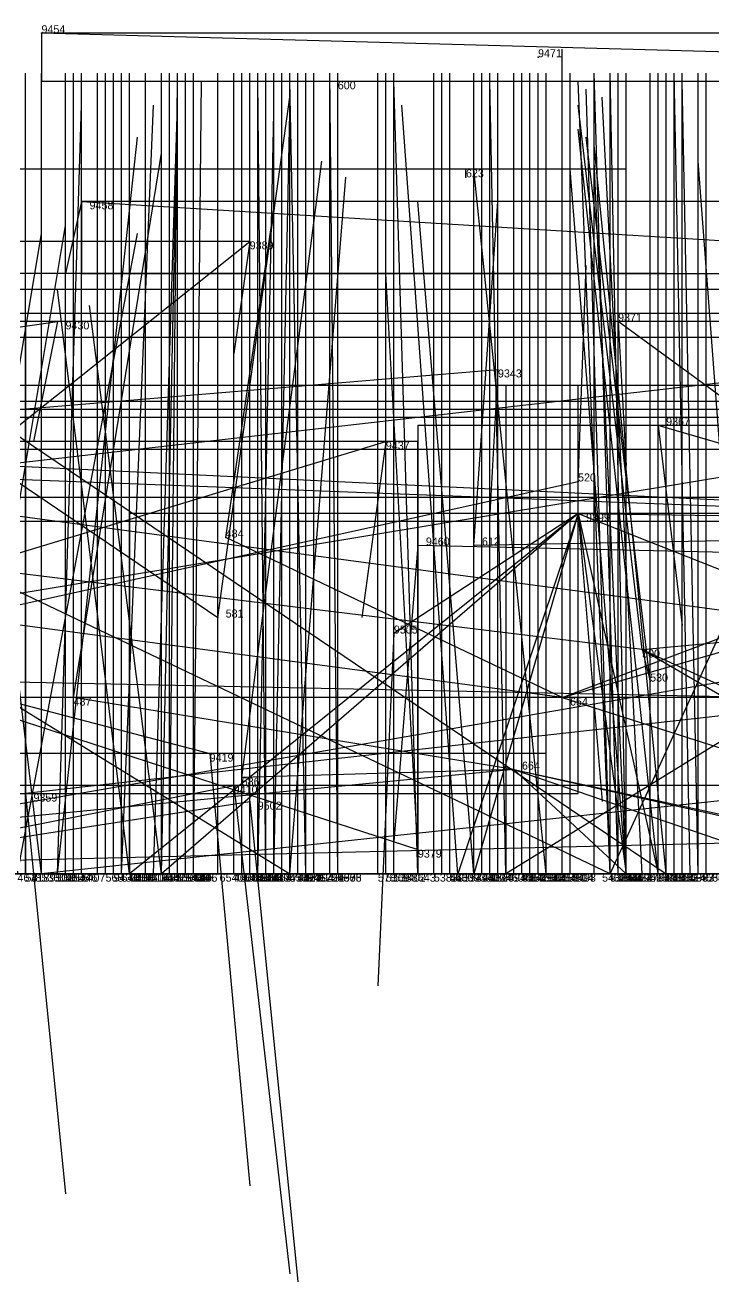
# Model space of a CAD drawing. Extents: x -0.07 to 1.1, y -0.07 to 1.1.
# Drawn here: x 0.534 to 0.62, y -0.051 to 0.106 of the extents above; entities that cross this region are included whole.
import ezdxf

# ---------------------------------------------------------------- set-up
doc = ezdxf.new("R2010")
doc.units = 0
for name, color, linetype in [('Clients', 3, 'CONTINUOUS'), ('Facilities', 3, 'CONTINUOUS'), ('Facilities_lines', 3, 'CONTINUOUS'), ('Min_max_boxes', 1, 'CONTINUOUS'), ('Normals', 1, 'CONTINUOUS'), ('Source_points', 5, 'CONTINUOUS'), ('Text', 3, 'CONTINUOUS')]:
    doc.layers.add(name, color=color, linetype=linetype)

msp = doc.modelspace()

# ---------------------------------------------------------------- linework, layer by layer
at = {"layer": 'Clients', "color": 5}
for p in [(0.536, 0.105, 1), (0.562, 0.079, 1), (0.538, 0.069, 1), (0.608, 0.069, 1), (0.593, 0.063, 1), (0.613, 0.056, 1), (0.579, 0.054, 1), (0.603, 0.049), (0.559, 0.042), (0.583, 0.041, 1), (0.59, 0.041), (0.558, 0.032), (0.58, 0.03, 1), (0.612, 0.024), (0.54, 0.022), (0.557, 0.015, 1), (0.56, 0.011, 1), (0.561, 0.012), (0.534, 0.01, 1), (0.562, 0.009, 1), (0.583, 0.003, 1), (0.536, 0, 0.967), (0.538, 0, 0.043), (0.547, 0, 0.986), (0.55, 0, 0.046), (0.551, 0, 0.046), (0.551, 0, 0.987), (0.552, 0, 0.071), (0.555, 0, 0.081), (0.563, 0, 0.024), (0.565, 0, 0.025), (0.567, 0, 0.003), (0.569, 0, 0.071), (0.573, 0, 0.912), (0.583, 0, 0.067), (0.588, 0, 0.945), (0.59, 0, 0.986), (0.594, 0, 0.925), (0.599, 0, 0.973), (0.608, 0, 0.089), (0.609, 0, 0.081), (0.609, 0), (0.609, 0, 0.979), (0.611, 0, 0.045), (0.613, 0, 0.97), (0.614, 0, 0.005), (0.618, 0, 0.082)]:
    msp.add_point(p, dxfattribs=at)
at = {"layer": 'Facilities', "color": 3}
for p in [(0.598, 0.102, 1), (0.572, 0.098), (0.589, 0.087), (0.541, 0.084, 1), (0.603, 0.045, 1), (0.611, 0.028), (0.601, 0.022), (0.595, 0.013), (0.534, 0, 0.525), (0.536, 0, 0.616), (0.538, 0, 0.031), (0.539, 0, 0.386), (0.54, 0, 0.601), (0.541, 0, 0.74), (0.543, 0, 0.188), (0.544, 0, 0.864), (0.545, 0, 0.093), (0.545, 0, 0.558), (0.546, 0, 0.053), (0.546, 0, 0.747), (0.547, 0, 0.694), (0.547, 0, 0.658), (0.549, 0, 0.485), (0.549, 0, 0.764), (0.551, 0, 0.771), (0.552, 0, 0.75), (0.553, 0, 0.201), (0.553, 0, 0.561), (0.553, 0, 0.618), (0.553, 0, 0.511), (0.553, 0, 0.682), (0.554, 0, 0.651), (0.555, 0, 0.15), (0.555, 0, 0.417), (0.555, 0, 0.397), (0.555, 0, 0.532), (0.558, 0, 0.602), (0.56, 0, 0.281), (0.561, 0, 0.289), (0.561, 0, 0.395), (0.562, 0, 0.318), (0.563, 0, 0.104), (0.563, 0, 0.303), (0.564, 0, 0.073), (0.564, 0, 0.579), (0.565, 0, 0.347), (0.566, 0, 0.428), (0.567, 0, 0.218), (0.567, 0, 0.246), (0.567, 0, 0.727), (0.568, 0, 0.468), (0.568, 0, 0.647), (0.569, 0, 0.466), (0.569, 0, 0.352), (0.57, 0, 0.771), (0.572, 0, 0.585), (0.572, 0, 0.509), (0.573, 0, 0.087), (0.578, 0, 0.184), (0.578, 0, 0.611), (0.579, 0, 0.727), (0.58, 0, 0.646), (0.585, 0, 0.535), (0.586, 0, 0.037), (0.586, 0, 0.293), (0.586, 0, 0.599), (0.587, 0, 0.758), (0.59, 0, 0.89), (0.591, 0, 0.387), (0.591, 0, 0.477), (0.592, 0, 0.486), (0.592, 0, 0.878), (0.593, 0, 0.261), (0.595, 0, 0.875), (0.596, 0, 0.315), (0.596, 0, 0.67), (0.597, 0, 0.283), (0.597, 0, 0.55), (0.597, 0, 0.903), (0.598, 0, 0.357), (0.598, 0, 0.876), (0.599, 0, 0.691), (0.599, 0, 0.825), (0.601, 0, 0.704), (0.602, 0, 0.126), (0.602, 0, 0.456), (0.605, 0, 0.591), (0.607, 0, 0.059), (0.607, 0, 0.517), (0.607, 0, 0.925), (0.608, 0, 0.331), (0.608, 0, 0.512), (0.609, 0, 0.344), (0.612, 0, 0.162), (0.612, 0, 0.47), (0.612, 0, 0.84), (0.613, 0, 0.855), (0.614, 0, 0.122), (0.614, 0, 0.675), (0.615, 0, 0.6), (0.615, 0, 0.552), (0.616, 0, 0.123), (0.616, 0, 0.59), (0.616, 0, 0.706), (0.617, 0, 0.084), (0.618, 0, 0.716), (0.619, 0, 0.197)]:
    msp.add_point(p, dxfattribs=at)
at = {"layer": 'Facilities_lines', "color": 3}
for p, q in [((0.753, 0.099, 1), (0.536, 0.105, 1)), ((0.541, 0.084, 1), (0.688, 0.075, 1)), ((0.463, 0, 0.982), (0.562, 0.079, 1)), ((0.53, 0.051), (0.723, 0.073)), ((0.509, 0.071), (0.614, 0, 0.005)), ((0.601, 0.022), (0.768, 0.07)), ((0.366, 0.044, 1), (0.538, 0.069, 1)), ((0.668, 0.025, 1), (0.608, 0.069, 1)), ((0.515, 0.032), (0.726, 0.067)), ((0.366, 0.044, 1), (0.593, 0.063, 1)), ((0.693, 0.061, 1), (0.594, 0, 0.925)), ((0.607, 0, 0.925), (0.634, 0.059, 1)), ((0.65, 0.029, 1), (0.456, 0.055, 1)), ((0.671, 0.039, 1), (0.613, 0.056, 1)), ((0.5, 0.03, 1), (0.579, 0.054, 1)), ((0.601, 0.022), (0.686, 0.054)), ((0.697, 0.043), (0.489, 0.053)), ((0.607, 0, 0.925), (0.498, 0.052, 1)), ((0.697, 0.043), (0.486, 0.051)), ((0.53, 0.051), (0.558, 0.032)), ((0.476, 0.021), (0.603, 0.049)), ((0.611, 0.028), (0.48, 0.044)), ((0.603, 0.045, 1), (0.547, 0, 0.986)), ((0.603, 0.045, 1), (0.551, 0, 0.987)), ((0.603, 0.045, 1), (0.58, 0.03, 1)), ((0.603, 0.045, 1), (0.588, 0, 0.945)), ((0.603, 0.045, 1), (0.59, 0, 0.986)), ((0.603, 0.045, 1), (0.822, 0.042, 1)), ((0.603, 0.045, 1), (0.609, 0, 0.979)), ((0.603, 0.045, 1), (0.613, 0, 0.97)), ((0.603, 0.045, 1), (0.641, 0.03, 1)), ((0.697, 0.043), (0.59, 0.041)), ((0.601, 0.022), (0.559, 0.042)), ((0.671, 0.039, 1), (0.583, 0.041, 1)), ((0.611, 0.028), (0.686, 0.035)), ((0.601, 0.022), (0.511, 0.034)), ((0.515, 0.032), (0.567, 0, 0.003)), ((0.5, 0.03, 1), (0.583, 0.003, 1)), ((0.5, 0.03, 1), (0.557, 0.015, 1)), ((0.65, 0.029, 1), (0.483, 0, 0.997)), ((0.611, 0.028), (0.612, 0.024)), ((0.611, 0.028), (0.659, 0, 0.033)), ((0.611, 0.028), (0.661, 0.005)), ((0.722, 0.02, 1), (0.48, 0.025, 1)), ((0.668, 0.025, 1), (0.534, 0.01, 1)), ((0.595, 0.013), (0.54, 0.022)), ((0.601, 0.022), (0.67, 0, 0.042)), ((0.722, 0.02, 1), (0.536, 0, 0.967)), ((0.595, 0.013), (0.46, 0, 0.061)), ((0.595, 0.013), (0.561, 0.012)), ((0.595, 0.013), (0.609, 0)), ((0.595, 0.013), (0.653, 0, 0.071)), ((0.595, 0.013), (0.655, 0, 0.068)), ((0.595, 0.013), (0.633, 0, 0.024)), ((0.504, 0, 0.956), (0.56, 0.011, 1)), ((0.504, 0, 0.956), (0.562, 0.009, 1)), ((0.629, 0.004, 1), (0.464, 0, 0.991)), ((0.564, 0, 0.073), (0.341, 0, 0.086)), ((0.538, 0, 0.031), (0.371, 0, 0.063)), ((0.538, 0, 0.031), (0.401, 0, 0.072)), ((0.538, 0, 0.031), (0.411, 0, 0.075)), ((0.538, 0, 0.031), (0.423, 0, 0.073)), ((0.538, 0, 0.031), (0.448, 0, 0.076)), ((0.607, 0, 0.925), (0.468, 0, 0.988)), ((0.607, 0, 0.059), (0.473, 0, 0.074)), ((0.586, 0, 0.037), (0.482, 0, 0.075)), ((0.504, 0, 0.956), (0.655, 0, 0.938)), ((0.504, 0, 0.956), (0.655, 0, 0.987)), ((0.607, 0, 0.059), (0.509, 0, 0.087)), ((0.514, 0, 0.092), (0.608, 0, 0.089)), ((0.514, 0, 0.092), (0.609, 0, 0.081)), ((0.546, 0, 0.053), (0.527, 0, 0.063)), ((0.527, 0, 0.961), (0.599, 0, 0.973)), ((0.546, 0, 0.053), (0.538, 0, 0.043)), ((0.538, 0, 0.031), (0.673, 0, 0.089)), ((0.538, 0, 0.031), (0.647, 0, 0.068)), ((0.546, 0, 0.053), (0.551, 0, 0.046)), ((0.546, 0, 0.053), (0.611, 0, 0.045)), ((0.546, 0, 0.053), (0.563, 0, 0.024)), ((0.546, 0, 0.053), (0.565, 0, 0.025)), ((0.546, 0, 0.053), (0.55, 0, 0.046)), ((0.607, 0, 0.059), (0.552, 0, 0.071)), ((0.564, 0, 0.073), (0.555, 0, 0.081)), ((0.564, 0, 0.073), (0.583, 0, 0.067)), ((0.607, 0, 0.059), (0.569, 0, 0.071)), ((0.786, 0, 0.919), (0.573, 0, 0.912)), ((0.607, 0, 0.059), (0.737, 0, 0.084)), ((0.607, 0, 0.059), (0.797, 0, 0.059)), ((0.607, 0, 0.925), (0.709, 0, 0.955)), ((0.617, 0, 0.084), (0.618, 0, 0.082))]:
    msp.add_line(p, q, dxfattribs=at)
at = {"layer": 'Min_max_boxes', "color": 1}
for p, q in [((0.753, 0.105, 1), (0.536, 0.105, 1)), ((0.536, 0.105, 1), (0.536, 0.099, 1)), ((0.753, 0.105, 1), (0.536, 0.105, 1)), ((0.536, 0.105, 1), (0.536, 0.099, 1)), ((0.536, 0.105, 1), (0.536, 0.105, 1)), ((0.536, 0.099, 1), (0.753, 0.099, 1)), ((0.536, 0.099, 1), (0.753, 0.099, 1)), ((0.536, 0.099, 1), (0.536, 0.099, 1)), ((0.609, 0.088), (0.486, 0.088)), ((0.609, 0.088, 0.092), (0.486, 0.088, 0.092)), ((0.609, 0), (0.609, 0.088)), ((0.609, 0, 0.092), (0.609, 0.088, 0.092)), ((0.609, 0.088), (0.609, 0.088, 0.092)), ((0.688, 0.084, 1), (0.541, 0.084, 1)), ((0.541, 0.084, 1), (0.541, 0.075, 1)), ((0.688, 0.084, 1), (0.541, 0.084, 1)), ((0.541, 0.084, 1), (0.541, 0.075, 1)), ((0.541, 0.084, 1), (0.541, 0.084, 1)), ((0.562, 0.079, 0.956), (0.337, 0.079, 0.956)), ((0.562, 0.079, 1), (0.337, 0.079, 1)), ((0.562, 0, 0.956), (0.562, 0.079, 0.956)), ((0.562, 0, 1), (0.562, 0.079, 1)), ((0.562, 0.079, 0.956), (0.562, 0.079, 1)), ((0.614, 0.075), (0.49, 0.075)), ((0.614, 0.075, 0.068), (0.49, 0.075, 0.068)), ((0.541, 0.075, 1), (0.688, 0.075, 1)), ((0.541, 0.075, 1), (0.688, 0.075, 1)), ((0.541, 0.075, 1), (0.541, 0.075, 1)), ((0.614, 0), (0.614, 0.075)), ((0.614, 0, 0.068), (0.614, 0.075, 0.068)), ((0.614, 0.075), (0.614, 0.075, 0.068)), ((0.723, 0.073), (0.39, 0.073)), ((0.723, 0.073, 0.051), (0.39, 0.073, 0.051)), ((0.768, 0.07), (0.511, 0.07)), ((0.768, 0.07, 0.042), (0.511, 0.07, 0.042)), ((0.593, 0.069, 0.987), (0.275, 0.069, 0.987)), ((0.593, 0.069, 1), (0.275, 0.069, 1)), ((0.805, 0.069, 0.986), (0.534, 0.069, 0.986)), ((0.534, 0.069, 0.986), (0.534, 0, 0.986)), ((0.805, 0.069, 1), (0.534, 0.069, 1)), ((0.534, 0.069, 1), (0.534, 0, 1)), ((0.534, 0.069, 0.986), (0.534, 0.069, 1)), ((0.593, 0, 0.987), (0.593, 0.069, 0.987)), ((0.593, 0, 1), (0.593, 0.069, 1)), ((0.593, 0.069, 0.987), (0.593, 0.069, 1)), ((0.726, 0.067), (0.514, 0.067)), ((0.726, 0.067, 0.03), (0.514, 0.067, 0.03)), ((0.603, 0.061), (0.249, 0.061)), ((0.603, 0.061), (0.249, 0.061)), ((0.788, 0.061, 0.921), (0.594, 0.061, 0.921)), ((0.594, 0.061, 0.921), (0.594, 0, 0.921)), ((0.788, 0.061, 1), (0.594, 0.061, 1)), ((0.594, 0.061, 1), (0.594, 0, 1)), ((0.594, 0.061, 0.921), (0.594, 0.061, 1)), ((0.603, 0.01), (0.603, 0.061)), ((0.603, 0.01), (0.603, 0.061)), ((0.603, 0.061), (0.603, 0.061)), ((0.709, 0.059, 0.925), (0.468, 0.059, 0.925)), ((0.709, 0.059, 1), (0.468, 0.059, 1)), ((0.858, 0.058, 0.965), (0.456, 0.058, 0.965)), ((0.858, 0.058, 1), (0.456, 0.058, 1)), ((0.776, 0.057, 0.966), (0.464, 0.057, 0.966)), ((0.776, 0.057, 1), (0.464, 0.057, 1)), ((0.736, 0.056, 0.95), (0.583, 0.056, 0.95)), ((0.583, 0.056, 0.95), (0.583, 0, 0.95)), ((0.736, 0.056, 1), (0.583, 0.056, 1)), ((0.583, 0.056, 1), (0.583, 0, 1)), ((0.583, 0.056, 0.95), (0.583, 0.056, 1)), ((0.583, 0.054, 0.98), (0.426, 0.054, 0.98)), ((0.583, 0.054, 1), (0.426, 0.054, 1)), ((0.583, 0, 0.98), (0.583, 0.054, 0.98)), ((0.583, 0, 1), (0.583, 0.054, 1)), ((0.583, 0.054, 0.98), (0.583, 0.054, 1)), ((0.759, 0.053), (0.486, 0.053)), ((0.759, 0.053, 0.003), (0.486, 0.053, 0.003)), ((0.77, 0.047, 0.967), (0.48, 0.047, 0.967)), ((0.77, 0.047, 1), (0.48, 0.047, 1)), ((0.686, 0.044), (0.48, 0.044)), ((0.686, 0.044, 0.033), (0.48, 0.044, 0.033)), ((0.822, 0.045, 0.945), (0.547, 0.045, 0.945)), ((0.547, 0.045, 0.945), (0.547, 0, 0.945)), ((0.822, 0.045, 1), (0.547, 0.045, 1)), ((0.547, 0.045, 1), (0.547, 0, 1)), ((0.547, 0.045, 0.945), (0.547, 0.045, 1)), ((0.655, 0.022), (0.46, 0.022)), ((0.655, 0.022, 0.071), (0.46, 0.022, 0.071)), ((0.599, 0.015, 0.961), (0.456, 0.015, 0.961)), ((0.599, 0.015, 1), (0.456, 0.015, 1)), ((0.599, 0, 0.961), (0.599, 0.015, 0.961)), ((0.599, 0, 1), (0.599, 0.015, 1)), ((0.599, 0.015, 0.961), (0.599, 0.015, 1)), ((0.655, 0.011, 0.938), (0.468, 0.011, 0.938)), ((0.655, 0.011, 1), (0.468, 0.011, 1)), ((0.249, 0.01), (0.603, 0.01)), ((0.249, 0.01), (0.603, 0.01)), ((0.603, 0.01), (0.603, 0.01)), ((0.275, 0, 0.987), (0.593, 0, 0.987)), ((0.275, 0, 1), (0.593, 0, 1)), ((0.337, 0, 0.956), (0.562, 0, 0.956)), ((0.337, 0, 1), (0.562, 0, 1)), ((0.341, 0, 0.067), (0.583, 0, 0.067)), ((0.583, 0, 0.067), (0.341, 0, 0.067)), ((0.341, 0, 0.086), (0.583, 0, 0.086)), ((0.583, 0, 0.086), (0.341, 0, 0.086)), ((0.371, 0, 0.031), (0.673, 0, 0.031)), ((0.673, 0, 0.031), (0.371, 0, 0.031)), ((0.371, 0, 0.089), (0.673, 0, 0.089)), ((0.673, 0, 0.089), (0.371, 0, 0.089)), ((0.39, 0), (0.723, 0)), ((0.39, 0, 0.051), (0.723, 0, 0.051)), ((0.426, 0, 0.98), (0.583, 0, 0.98)), ((0.426, 0, 1), (0.583, 0, 1)), ((0.456, 0, 0.965), (0.858, 0, 0.965)), ((0.456, 0, 1), (0.858, 0, 1)), ((0.456, 0, 0.961), (0.599, 0, 0.961)), ((0.456, 0, 1), (0.599, 0, 1)), ((0.46, 0), (0.655, 0)), ((0.46, 0, 0.071), (0.655, 0, 0.071)), ((0.464, 0, 0.966), (0.776, 0, 0.966)), ((0.464, 0, 1), (0.776, 0, 1)), ((0.468, 0, 0.938), (0.655, 0, 0.938)), ((0.468, 0, 1), (0.655, 0, 1)), ((0.468, 0, 0.925), (0.709, 0, 0.925)), ((0.468, 0, 1), (0.709, 0, 1)), ((0.473, 0, 0.059), (0.797, 0, 0.059)), ((0.797, 0, 0.059), (0.473, 0, 0.059)), ((0.473, 0, 0.087), (0.797, 0, 0.087)), ((0.797, 0, 0.087), (0.473, 0, 0.087)), ((0.48, 0), (0.686, 0)), ((0.48, 0, 0.033), (0.686, 0, 0.033)), ((0.48, 0, 0.967), (0.77, 0, 0.967)), ((0.48, 0, 1), (0.77, 0, 1)), ((0.482, 0, 0.037), (0.586, 0, 0.037)), ((0.586, 0, 0.037), (0.482, 0, 0.037)), ((0.482, 0, 0.075), (0.586, 0, 0.075)), ((0.586, 0, 0.075), (0.482, 0, 0.075)), ((0.486, 0), (0.759, 0)), ((0.486, 0, 0.003), (0.759, 0, 0.003)), ((0.486, 0), (0.609, 0)), ((0.486, 0, 0.092), (0.609, 0, 0.092)), ((0.49, 0), (0.614, 0)), ((0.49, 0, 0.068), (0.614, 0, 0.068)), ((0.511, 0), (0.768, 0)), ((0.511, 0, 0.042), (0.768, 0, 0.042)), ((0.514, 0), (0.726, 0)), ((0.514, 0, 0.03), (0.726, 0, 0.03)), ((0.527, 0, 0.024), (0.611, 0, 0.024)), ((0.611, 0, 0.024), (0.527, 0, 0.024)), ((0.527, 0, 0.063), (0.611, 0, 0.063)), ((0.611, 0, 0.063), (0.527, 0, 0.063)), ((0.534, 0, 0.986), (0.805, 0, 0.986)), ((0.534, 0, 1), (0.805, 0, 1)), ((0.534, 0, 0.986), (0.534, 0, 1)), ((0.547, 0, 0.945), (0.822, 0, 0.945)), ((0.547, 0, 1), (0.822, 0, 1)), ((0.547, 0, 0.945), (0.547, 0, 1)), ((0.562, 0, 0.956), (0.562, 0, 1)), ((0.573, 0, 0.912), (0.796, 0, 0.912)), ((0.796, 0, 0.912), (0.573, 0, 0.912)), ((0.573, 0, 0.912), (0.573, 0, 0.912)), ((0.573, 0, 0.919), (0.796, 0, 0.919)), ((0.796, 0, 0.919), (0.573, 0, 0.919)), ((0.573, 0, 0.919), (0.573, 0, 0.919)), ((0.573, 0, 0.912), (0.573, 0, 0.919)), ((0.573, 0, 0.912), (0.573, 0, 0.919)), ((0.583, 0, 0.067), (0.583, 0, 0.067)), ((0.583, 0, 0.086), (0.583, 0, 0.086)), ((0.583, 0, 0.067), (0.583, 0, 0.086)), ((0.583, 0, 0.067), (0.583, 0, 0.086)), ((0.583, 0, 0.98), (0.583, 0, 1)), ((0.583, 0, 0.95), (0.736, 0, 0.95)), ((0.583, 0, 1), (0.736, 0, 1)), ((0.583, 0, 0.95), (0.583, 0, 1)), ((0.586, 0, 0.037), (0.586, 0, 0.037)), ((0.586, 0, 0.075), (0.586, 0, 0.075)), ((0.586, 0, 0.037), (0.586, 0, 0.075)), ((0.586, 0, 0.037), (0.586, 0, 0.075)), ((0.593, 0, 0.987), (0.593, 0, 1)), ((0.594, 0, 0.921), (0.788, 0, 0.921)), ((0.594, 0, 1), (0.788, 0, 1)), ((0.594, 0, 0.921), (0.594, 0, 1)), ((0.599, 0, 0.961), (0.599, 0, 1)), ((0.609, 0), (0.609, 0, 0.092)), ((0.611, 0, 0.024), (0.611, 0, 0.024)), ((0.611, 0, 0.063), (0.611, 0, 0.063)), ((0.611, 0, 0.024), (0.611, 0, 0.063)), ((0.611, 0, 0.024), (0.611, 0, 0.063)), ((0.614, 0), (0.614, 0, 0.068)), ((0.617, 0, 0.082), (0.618, 0, 0.082)), ((0.618, 0, 0.082), (0.617, 0, 0.082)), ((0.617, 0, 0.082), (0.617, 0, 0.082)), ((0.617, 0, 0.084), (0.618, 0, 0.084)), ((0.618, 0, 0.084), (0.617, 0, 0.084)), ((0.617, 0, 0.084), (0.617, 0, 0.084)), ((0.617, 0, 0.082), (0.617, 0, 0.084)), ((0.617, 0, 0.082), (0.617, 0, 0.084)), ((0.618, 0, 0.082), (0.618, 0, 0.082)), ((0.618, 0, 0.084), (0.618, 0, 0.084)), ((0.618, 0, 0.082), (0.618, 0, 0.084)), ((0.618, 0, 0.082), (0.618, 0, 0.084))]:
    msp.add_line(p, q, dxfattribs=at)
at = {"layer": 'Normals', "color": 1}
for p, q in [((0.536, 0.105, 1), (0.536, 0.105, 1.1)), ((0.601, 0.022), (0.601, 0.103, 0.058)), ((0.598, 0.102, 1), (0.598, 0.102, 1.1)), ((0.534, 0, 0.525), (0.534, 0.1, 0.525)), ((0.536, 0, 0.616), (0.536, 0.1, 0.616)), ((0.539, 0, 0.386), (0.539, 0.1, 0.386)), ((0.54, 0, 0.601), (0.54, 0.1, 0.601)), ((0.541, 0, 0.74), (0.541, 0.1, 0.74)), ((0.543, 0, 0.188), (0.543, 0.1, 0.188)), ((0.544, 0, 0.864), (0.544, 0.1, 0.864)), ((0.545, 0, 0.093), (0.545, 0.1, 0.093)), ((0.545, 0, 0.558), (0.545, 0.1, 0.558)), ((0.546, 0, 0.747), (0.546, 0.1, 0.747)), ((0.547, 0, 0.694), (0.547, 0.1, 0.694)), ((0.547, 0, 0.658), (0.547, 0.1, 0.658)), ((0.549, 0, 0.485), (0.549, 0.1, 0.485)), ((0.549, 0, 0.764), (0.549, 0.1, 0.764)), ((0.551, 0, 0.771), (0.551, 0.1, 0.771)), ((0.552, 0, 0.75), (0.552, 0.1, 0.75)), ((0.552, 0, 0.071), (0.553, 0.099, 0.087)), ((0.553, 0, 0.201), (0.553, 0.1, 0.201)), ((0.553, 0, 0.561), (0.553, 0.1, 0.561)), ((0.553, 0, 0.618), (0.553, 0.1, 0.618)), ((0.553, 0, 0.511), (0.553, 0.1, 0.511)), ((0.553, 0, 0.682), (0.553, 0.1, 0.682)), ((0.554, 0, 0.651), (0.554, 0.1, 0.651)), ((0.555, 0, 0.15), (0.555, 0.1, 0.15)), ((0.555, 0, 0.417), (0.555, 0.1, 0.417)), ((0.555, 0, 0.397), (0.555, 0.1, 0.397)), ((0.555, 0, 0.532), (0.555, 0.1, 0.532)), ((0.555, 0, 0.081), (0.556, 0.099, 0.092)), ((0.558, 0, 0.602), (0.558, 0.1, 0.602)), ((0.56, 0, 0.281), (0.56, 0.1, 0.281)), ((0.561, 0, 0.289), (0.561, 0.1, 0.289)), ((0.561, 0, 0.395), (0.561, 0.1, 0.395)), ((0.562, 0, 0.318), (0.562, 0.1, 0.318)), ((0.563, 0, 0.104), (0.563, 0.1, 0.104)), ((0.563, 0, 0.303), (0.563, 0.1, 0.303)), ((0.564, 0, 0.073), (0.563, 0.099, 0.084)), ((0.564, 0, 0.579), (0.564, 0.1, 0.579)), ((0.565, 0, 0.347), (0.565, 0.1, 0.347)), ((0.566, 0, 0.428), (0.566, 0.1, 0.428)), ((0.567, 0, 0.218), (0.567, 0.1, 0.218)), ((0.567, 0, 0.246), (0.567, 0.1, 0.246)), ((0.567, 0, 0.727), (0.567, 0.1, 0.727)), ((0.569, 0, 0.071), (0.567, 0.099, 0.085)), ((0.568, 0, 0.468), (0.568, 0.1, 0.468)), ((0.568, 0, 0.647), (0.568, 0.1, 0.647)), ((0.569, 0, 0.466), (0.569, 0.1, 0.466)), ((0.569, 0, 0.352), (0.569, 0.1, 0.352)), ((0.57, 0, 0.771), (0.57, 0.1, 0.771)), ((0.572, 0, 0.585), (0.572, 0.1, 0.585)), ((0.572, 0, 0.509), (0.572, 0.1, 0.509)), ((0.573, 0, 0.912), (0.572, 0.1, 0.906)), ((0.573, 0, 0.087), (0.573, 0.1, 0.089)), ((0.578, 0, 0.184), (0.578, 0.1, 0.184)), ((0.578, 0, 0.611), (0.578, 0.1, 0.611)), ((0.579, 0, 0.727), (0.579, 0.1, 0.727)), ((0.58, 0, 0.646), (0.58, 0.1, 0.646)), ((0.583, 0, 0.067), (0.58, 0.099, 0.081)), ((0.585, 0, 0.535), (0.585, 0.1, 0.535)), ((0.586, 0, 0.293), (0.586, 0.1, 0.293)), ((0.586, 0, 0.599), (0.586, 0.1, 0.599)), ((0.587, 0, 0.758), (0.587, 0.1, 0.758)), ((0.59, 0, 0.89), (0.59, 0.1, 0.89)), ((0.591, 0, 0.387), (0.591, 0.1, 0.387)), ((0.591, 0, 0.477), (0.591, 0.1, 0.477)), ((0.592, 0, 0.486), (0.592, 0.1, 0.486)), ((0.592, 0, 0.878), (0.592, 0.1, 0.878)), ((0.594, 0, 0.925), (0.592, 0.099, 0.911)), ((0.593, 0, 0.261), (0.593, 0.1, 0.261)), ((0.595, 0, 0.875), (0.595, 0.1, 0.875)), ((0.595, 0.013), (0.595, 0.099, 0.051)), ((0.596, 0, 0.315), (0.596, 0.1, 0.315)), ((0.596, 0, 0.67), (0.596, 0.1, 0.67)), ((0.597, 0, 0.283), (0.597, 0.1, 0.283)), ((0.597, 0, 0.55), (0.597, 0.1, 0.55)), ((0.597, 0, 0.903), (0.597, 0.1, 0.903)), ((0.598, 0, 0.357), (0.598, 0.1, 0.357)), ((0.598, 0, 0.876), (0.598, 0.1, 0.876)), ((0.599, 0, 0.691), (0.599, 0.1, 0.691)), ((0.599, 0, 0.825), (0.599, 0.1, 0.825)), ((0.601, 0, 0.704), (0.601, 0.1, 0.704)), ((0.602, 0, 0.126), (0.602, 0.1, 0.126)), ((0.602, 0, 0.456), (0.602, 0.1, 0.456)), ((0.607, 0, 0.925), (0.603, 0.099, 0.909)), ((0.608, 0, 0.089), (0.605, 0.1, 0.097)), ((0.605, 0, 0.591), (0.605, 0.1, 0.591)), ((0.609, 0, 0.081), (0.607, 0.1, 0.089)), ((0.607, 0, 0.517), (0.607, 0.1, 0.517)), ((0.608, 0, 0.331), (0.608, 0.1, 0.331)), ((0.608, 0, 0.512), (0.608, 0.1, 0.512)), ((0.609, 0, 0.344), (0.609, 0.1, 0.344)), ((0.612, 0, 0.162), (0.612, 0.1, 0.162)), ((0.612, 0, 0.47), (0.612, 0.1, 0.47)), ((0.612, 0, 0.84), (0.612, 0.1, 0.84)), ((0.613, 0, 0.855), (0.613, 0.1, 0.855)), ((0.614, 0, 0.122), (0.614, 0.1, 0.122)), ((0.614, 0, 0.675), (0.614, 0.1, 0.675)), ((0.617, 0, 0.084), (0.615, 0.1, 0.093)), ((0.615, 0, 0.6), (0.615, 0.1, 0.6)), ((0.615, 0, 0.552), (0.615, 0.1, 0.552)), ((0.616, 0, 0.123), (0.616, 0.1, 0.123)), ((0.616, 0, 0.59), (0.616, 0.1, 0.59)), ((0.616, 0, 0.706), (0.616, 0.1, 0.706)), ((0.618, 0, 0.082), (0.616, 0.099, 0.091)), ((0.618, 0, 0.716), (0.618, 0.1, 0.716)), ((0.619, 0, 0.197), (0.619, 0.1, 0.197)), ((0.572, 0.098), (0.572, 0.098, 0.1)), ((0.607, 0, 0.059), (0.604, 0.098, 0.076)), ((0.538, 0, 0.043), (0.541, 0.096, 0.072)), ((0.546, 0, 0.053), (0.55, 0.096, 0.08)), ((0.55, 0, 0.046), (0.553, 0.096, 0.073)), ((0.551, 0, 0.046), (0.553, 0.096, 0.074)), ((0.558, 0.032), (0.567, 0.097, 0.075)), ((0.588, 0, 0.945), (0.581, 0.096, 0.918)), ((0.586, 0, 0.037), (0.586, 0.096, 0.064)), ((0.611, 0.028), (0.603, 0.096, 0.073)), ((0.611, 0, 0.045), (0.606, 0.097, 0.068)), ((0.563, 0, 0.024), (0.565, 0.095, 0.055)), ((0.565, 0, 0.025), (0.567, 0.095, 0.056)), ((0.613, 0, 0.97), (0.603, 0.093, 0.934)), ((0.536, 0, 0.967), (0.525, 0.092, 0.928)), ((0.538, 0, 0.031), (0.548, 0.092, 0.068)), ((0.612, 0.024), (0.604, 0.092, 0.073)), ((0.54, 0.022), (0.551, 0.09, 0.072)), ((0.614, 0, 0.005), (0.605, 0.091, 0.046)), ((0.561, 0.012), (0.571, 0.089, 0.063)), ((0.589, 0.087), (0.589, 0.088, 0.1)), ((0.599, 0, 0.973), (0.59, 0.088, 0.926)), ((0.609, 0, 0.979), (0.602, 0.088, 0.931)), ((0.609, 0), (0.605, 0.089, 0.045)), ((0.623, 0.023), (0.618, 0.089, 0.075)), ((0.567, 0, 0.003), (0.574, 0.087, 0.053)), ((0.541, 0.084, 1), (0.539, 0.075, 1.1)), ((0.59, 0, 0.986), (0.583, 0.084, 0.933)), ((0.59, 0.041), (0.593, 0.084, 0.091)), ((0.559, 0.042), (0.565, 0.083, 0.091)), ((0.531, 0.033), (0.539, 0.081, 0.087)), ((0.528, 0.032), (0.536, 0.08, 0.088)), ((0.533, 0, 0.006), (0.548, 0.08, 0.065)), ((0.562, 0.079, 1), (0.56, 0.065, 1.099)), ((0.603, 0.049), (0.604, 0.076, 0.096)), ((0.583, 0.003, 1), (0.579, 0.075, 0.931)), ((0.547, 0, 0.986), (0.538, 0.073, 0.918)), ((0.551, 0, 0.987), (0.542, 0.071, 0.917)), ((0.538, 0.069, 1), (0.535, 0.054, 1.099)), ((0.608, 0.069, 1), (0.609, 0.051, 1.098)), ((0.593, 0.063, 1), (0.592, 0.045, 1.098)), ((0.613, 0.056, 1), (0.616, 0.031, 1.097)), ((0.579, 0.054, 1), (0.576, 0.032, 1.098)), ((0.603, 0.045, 1), (0.606, 0.009, 1.093)), ((0.583, 0.041, 1), (0.58, 0.004, 1.093)), ((0.58, 0.03, 1), (0.578, -0.014, 1.09)), ((0.557, 0.015, 1), (0.562, -0.039, 1.084)), ((0.56, 0.011, 1), (0.567, -0.05, 1.079)), ((0.534, 0.01, 1), (0.539, -0.04, 1.087)), ((0.562, 0.009, 1), (0.568, -0.051, 1.08))]:
    msp.add_line(p, q, dxfattribs=at)
at = {"layer": 'Source_points', "color": 5}
for p in [(0.536, 0.105, 1), (0.598, 0.102, 1), (0.572, 0.098), (0.589, 0.087), (0.541, 0.084, 1), (0.562, 0.079, 1), (0.538, 0.069, 1), (0.608, 0.069, 1), (0.593, 0.063, 1), (0.613, 0.056, 1), (0.579, 0.054, 1), (0.603, 0.049), (0.603, 0.045, 1), (0.559, 0.042), (0.583, 0.041, 1), (0.59, 0.041), (0.558, 0.032), (0.58, 0.03, 1), (0.611, 0.028), (0.612, 0.024), (0.54, 0.022), (0.601, 0.022), (0.557, 0.015, 1), (0.595, 0.013), (0.56, 0.011, 1), (0.561, 0.012), (0.534, 0.01, 1), (0.562, 0.009, 1), (0.583, 0.003, 1), (0.534, 0, 0.525), (0.536, 0, 0.616), (0.536, 0, 0.967), (0.538, 0, 0.043), (0.538, 0, 0.031), (0.539, 0, 0.386), (0.54, 0, 0.601), (0.541, 0, 0.74), (0.543, 0, 0.188), (0.544, 0, 0.864), (0.545, 0, 0.093), (0.545, 0, 0.558), (0.546, 0, 0.053), (0.546, 0, 0.747), (0.547, 0, 0.694), (0.547, 0, 0.658), (0.547, 0, 0.986), (0.549, 0, 0.485), (0.549, 0, 0.764), (0.55, 0, 0.046), (0.551, 0, 0.046), (0.551, 0, 0.987), (0.551, 0, 0.771), (0.552, 0, 0.071), (0.552, 0, 0.75), (0.553, 0, 0.201), (0.553, 0, 0.561), (0.553, 0, 0.618), (0.553, 0, 0.511), (0.553, 0, 0.682), (0.554, 0, 0.651), (0.555, 0, 0.081), (0.555, 0, 0.15), (0.555, 0, 0.417), (0.555, 0, 0.397), (0.555, 0, 0.532), (0.558, 0, 0.602), (0.56, 0, 0.281), (0.561, 0, 0.289), (0.561, 0, 0.395), (0.562, 0, 0.318), (0.563, 0, 0.104), (0.563, 0, 0.024), (0.563, 0, 0.303), (0.564, 0, 0.073), (0.564, 0, 0.579), (0.565, 0, 0.025), (0.565, 0, 0.347), (0.566, 0, 0.428), (0.567, 0, 0.218), (0.567, 0, 0.003), (0.567, 0, 0.246), (0.567, 0, 0.727), (0.568, 0, 0.468), (0.568, 0, 0.647), (0.569, 0, 0.071), (0.569, 0, 0.466), (0.569, 0, 0.352), (0.57, 0, 0.771), (0.572, 0, 0.585), (0.572, 0, 0.509), (0.573, 0, 0.087), (0.573, 0, 0.912), (0.578, 0, 0.184), (0.578, 0, 0.611), (0.579, 0, 0.727), (0.58, 0, 0.646), (0.583, 0, 0.067), (0.585, 0, 0.535), (0.586, 0, 0.037), (0.586, 0, 0.293), (0.586, 0, 0.599), (0.587, 0, 0.758), (0.588, 0, 0.945), (0.59, 0, 0.89), (0.59, 0, 0.986), (0.591, 0, 0.387), (0.591, 0, 0.477), (0.592, 0, 0.486), (0.592, 0, 0.878), (0.593, 0, 0.261), (0.594, 0, 0.925), (0.595, 0, 0.875), (0.596, 0, 0.315), (0.596, 0, 0.67), (0.597, 0, 0.283), (0.597, 0, 0.55), (0.597, 0, 0.903), (0.598, 0, 0.357), (0.598, 0, 0.876), (0.599, 0, 0.691), (0.599, 0, 0.825), (0.599, 0, 0.973), (0.601, 0, 0.704), (0.602, 0, 0.126), (0.602, 0, 0.456), (0.605, 0, 0.591), (0.607, 0, 0.059), (0.607, 0, 0.517), (0.607, 0, 0.925), (0.608, 0, 0.089), (0.608, 0, 0.331), (0.608, 0, 0.512), (0.609, 0), (0.609, 0, 0.081), (0.609, 0, 0.344), (0.609, 0, 0.979), (0.611, 0, 0.045), (0.612, 0, 0.162), (0.612, 0, 0.47), (0.612, 0, 0.84), (0.613, 0, 0.97), (0.613, 0, 0.855), (0.614, 0, 0.005), (0.614, 0, 0.122), (0.614, 0, 0.675), (0.615, 0, 0.6), (0.615, 0, 0.552), (0.616, 0, 0.123), (0.616, 0, 0.59), (0.616, 0, 0.706), (0.617, 0, 0.084), (0.618, 0, 0.082), (0.618, 0, 0.716), (0.619, 0, 0.197)]:
    msp.add_point(p, dxfattribs=at)

# ---------------------------------------------------------------- texts
at = {"layer": 'Text', "color": 3}
for s, p in [('9454', (0.536, 0.105, 1)), ('9471', (0.598, 0.102, 1)), ('600', (0.573, 0.098)), ('623', (0.589, 0.087)), ('9458', (0.542, 0.083, 1)), ('9389', (0.562, 0.078, 1)), ('9371', (0.608, 0.069, 1)), ('9430', (0.539, 0.068, 1)), ('9343', (0.593, 0.062, 1)), ('9367', (0.614, 0.056, 1)), ('9437', (0.579, 0.053, 1)), ('520', (0.603, 0.049)), ('9399', (0.604, 0.044, 1)), ('484', (0.559, 0.042)), ('9460', (0.584, 0.041, 1)), ('612', (0.591, 0.041)), ('581', (0.559, 0.032)), ('9505', (0.58, 0.03, 1)), ('500', (0.611, 0.027)), ('530', (0.612, 0.024)), ('487', (0.54, 0.021)), ('654', (0.602, 0.021)), ('9419', (0.557, 0.014, 1)), ('664', (0.596, 0.013)), ('9410', (0.56, 0.01, 1)), ('586', (0.561, 0.011)), ('9359', (0.535, 0.009, 1)), ('9502', (0.563, 0.008, 1)), ('9379', (0.583, 0.002, 1)), ('4678', (0.533, -0.001, 0.268)), ('531', (0.534, -0.001, 0.006)), ('5418', (0.534, -0.001, 0.525)), ('5360', (0.536, -0.001, 0.616)), ('9503', (0.537, -0.001, 0.967)), ('659', (0.538, -0.001, 0.031)), ('4626', (0.539, -0.001, 0.386)), ('585', (0.539, -0.001, 0.043)), ('5446', (0.54, -0.001, 0.601)), ('5407', (0.541, -0.001, 0.74)), ('568', (0.544, -0.001, 0.188)), ('9433', (0.545, -0.001, 0.864)), ('5420', (0.546, -0.001, 0.558)), ('646', (0.546, -0.001, 0.093)), ('5408', (0.547, -0.001, 0.747)), ('5413', (0.547, -0.001, 0.658)), ('9485', (0.547, -0.001, 0.986)), ('603', (0.547, -0.001, 0.053)), ('5361', (0.548, -0.001, 0.694)), ('4615', (0.549, -0.001, 0.485)), ('9404', (0.549, -0.001, 0.764)), ('513', (0.551, -0.001, 0.046)), ('9442', (0.551, -0.001, 0.771)), ('665', (0.551, -0.001, 0.046)), ('555', (0.552, -0.001, 0.071)), ('9369', (0.552, -0.001, 0.987)), ('556', (0.553, -0.001, 0.201)), ('5370', (0.553, -0.001, 0.75)), ('5419', (0.554, -0.001, 0.561)), ('5422', (0.554, -0.001, 0.618)), ('5438', (0.554, -0.001, 0.511)), ('5441', (0.554, -0.001, 0.682)), ('4645', (0.555, -0.001, 0.417)), ('4665', (0.555, -0.001, 0.397)), ('5436', (0.555, -0.001, 0.651)), ('619', (0.555, -0.001, 0.15)), ('509', (0.556, -0.001, 0.081)), ('5396', (0.556, -0.001, 0.532)), ('5405', (0.559, -0.001, 0.602)), ('4608', (0.56, -0.001, 0.281)), ('4605', (0.561, -0.001, 0.289)), ('4598', (0.562, -0.001, 0.318)), ('4668', (0.562, -0.001, 0.395)), ('4656', (0.563, -0.001, 0.303)), ('591', (0.563, -0.001, 0.024)), ('494', (0.564, -0.001, 0.104)), ('523', (0.564, -0.001, 0.073)), ('5439', (0.564, -0.001, 0.579)), ('4647', (0.565, -0.001, 0.347)), ('658', (0.565, -0.001, 0.025)), ('4589', (0.567, -0.001, 0.428)), ('5371', (0.567, -0.001, 0.727)), ('4674', (0.568, -0.001, 0.468)), ('546', (0.568, -0.001, 0.218)), ('5372', (0.568, -0.001, 0.647)), ('622', (0.568, -0.001, 0.003)), ('642', (0.568, -0.001, 0.246)), ('579', (0.569, -0.001, 0.071)), ('4625', (0.57, -0.001, 0.466)), ('4672', (0.57, -0.001, 0.352)), ('9435', (0.571, -0.001, 0.771)), ('493', (0.573, -0.001, 0.087)), ('5356', (0.573, -0.001, 0.585)), ('5378', (0.573, -0.001, 0.509)), ('9508', (0.573, -0.001, 0.912)), ('578', (0.578, -0.001, 0.184)), ('5369', (0.579, -0.001, 0.611)), ('5388', (0.58, -0.001, 0.727)), ('5402', (0.581, -0.001, 0.646)), ('643', (0.583, -0.001, 0.067)), ('5383', (0.585, -0.001, 0.535)), ('4650', (0.587, -0.001, 0.293)), ('573', (0.587, -0.001, 0.037)), ('5403', (0.587, -0.001, 0.599)), ('9373', (0.588, -0.001, 0.758)), ('9394', (0.588, -0.001, 0.945)), ('9390', (0.59, -0.001, 0.89)), ('4632', (0.591, -0.001, 0.477)), ('9403', (0.591, -0.001, 0.986)), ('4596', (0.592, -0.001, 0.387)), ('4620', (0.592, -0.001, 0.486)), ('9364', (0.592, -0.001, 0.878)), ('4607', (0.594, -0.001, 0.261)), ('9405', (0.595, -0.001, 0.925)), ('4662', (0.596, -0.001, 0.315)), ('5430', (0.596, -0.001, 0.67)), ('9357', (0.596, -0.001, 0.875)), ('5425', (0.597, -0.001, 0.55)), ('9429', (0.597, -0.001, 0.903)), ('4601', (0.598, -0.001, 0.357)), ('4630', (0.598, -0.001, 0.283)), ('9335', (0.599, -0.001, 0.825)), ('9426', (0.599, -0.001, 0.876)), ('5415', (0.6, -0.001, 0.691)), ('9353', (0.6, -0.001, 0.973)), ('5390', (0.601, -0.001, 0.704)), ('4604', (0.602, -0.001, 0.456)), ('498', (0.603, -0.001, 0.126)), ('5433', (0.606, -0.001, 0.591)), ('9386', (0.607, -0.001, 0.925)), ('613', (0.607, -0.001, 0.059)), ('4624', (0.608, -0.001, 0.331)), ('5382', (0.608, -0.001, 0.517)), ('609', (0.608, -0.001, 0.089)), ('4619', (0.609, -0.001, 0.344)), ('576', (0.609, -0.001)), ('5409', (0.609, -0.001, 0.512)), ('9327', (0.61, -0.001, 0.979)), ('624', (0.61, -0.001, 0.081)), ('4637', (0.612, -0.001, 0.47)), ('525', (0.612, -0.001, 0.045)), ('9398', (0.613, -0.001, 0.97)), ('9413', (0.613, -0.001, 0.84)), ('669', (0.613, -0.001, 0.162)), ('559', (0.614, -0.001, 0.005)), ('566', (0.614, -0.001, 0.122)), ('9488', (0.614, -0.001, 0.855)), ('5363', (0.615, -0.001, 0.675)), ('5412', (0.615, -0.001, 0.6)), ('5414', (0.616, -0.001, 0.552)), ('495', (0.617, -0.001, 0.123)), ('5387', (0.617, -0.001, 0.59)), ('5393', (0.617, -0.001, 0.706)), ('638', (0.617, -0.001, 0.084)), ('564', (0.619, -0.001, 0.082)), ('5354', (0.619, -0.001, 0.716))]:
    msp.add_text(s, height=0.001, dxfattribs=at).set_placement(p)

doc.saveas('drawing.dxf')
